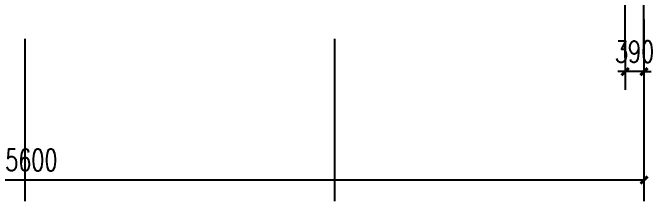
# Model space of a CAD drawing. Extents: x 180850 to 1399066, y 48356 to 327880.
# Drawn here: x 854269 to 867627, y 275118 to 279002 of the extents above; entities that cross this region are included whole.
import ezdxf

# ---------------------------------------------------------------- set-up
doc = ezdxf.new("R2010")
doc.units = 0
doc.header["$LTSCALE"] = 1000
doc.layers.add('AXIS', color=3, linetype='Continuous')
doc.layers.add('DOTE', color=1, linetype='Continuous')
doc.styles.add('_TCH_DIM_T3', font='SIMPLEX', dxfattribs={"width": 0.7058823529411765, "bigfont": 'GBCBIG'})
doc.dimstyles.new('_TCH_ARCH&&150', dxfattribs={"dimtxt": 446.25, "dimasz": 150, "dimexe": 375, "dimexo": 450, "dimgap": 189.375, "dimtad": 1, "dimdec": 0, "dimzin": 0, "dimdsep": 46, "dimtxsty": '_TCH_DIM_T3', "dimblk": 'ARCHTICK', "dimcen": 0.09, "dimclrd": 3, "dimclre": 3, "dimclrt": 7, "dimazin": 2, "dimtfac": 1, "dimtdec": 0, "dimtix": 1, "dimtmove": 2, "dimatfit": 3, "dimfxl": 1, "dimtolj": 1, "dimtzin": 0, "dimarcsym": 0})

# ---------------------------------------------------------------- blocks, each defined once
blk = doc.blocks.new('_ArchTick')
at = {"color": 0, "linetype": 'ByBlock', "const_width": 0.4}
blk.add_lwpolyline([(-0.5, -0.5), (0.5, 0.5)], dxfattribs=at)
blk = doc.blocks.new('*D1300')
at = {"color": 3, "lineweight": -2, "transparency": 16777216}
for p, q in [((841715.4547965183, 278865.4585039263), (841715.45479652, 275176.0908457736)), ((867315.4547965183, 278865.4585039419), (867315.45479652, 275176.0908457853)), ((867315.4547965198, 275551.0908457853), (841715.4547965198, 275551.0908457736))]:
    blk.add_line(p, q, dxfattribs=at)
at = {"layer": 'Defpoints', "color": 0, "transparency": 16777216}
for p in [(841715.4547965181, 279315.4585039263, -0.8588636219624313), (867315.4547965181, 279315.4585039419, -0.8588636219624313), (841715.4547965198, 275551.0908457736)]:
    blk.add_point(p, dxfattribs=at)
at = {"color": 3, "lineweight": -2, "transparency": 16777216, "xscale": 150, "yscale": 150, "zscale": 150}
for p, rotation in [((841715.4547965198, 275551.0908457736), 180.0000000000261), ((867315.4547965198, 275551.0908457853), 2.605915483400167e-11)]:
    blk.add_blockref('_ArchTick', p, dxfattribs=dict(at, rotation=rotation))
at = {"color": 7, "transparency": 16777216, "insert": (854515.4547965196, 275963.5908457795), "char_height": 446.25, "attachment_point": 5, "style": '_TCH_DIM_T3'}
blk.add_mtext('\\A1;25600', dxfattribs=at)
blk = doc.blocks.new('*D1303')
at = {"color": 3, "lineweight": -2, "transparency": 16777216}
for p, q in [((866925.4548674546, 278415.4585039596), (866925.454867456, 277415.0000000329)), ((867315.4547965092, 278415.4585039597), (867315.4547965106, 277415.0000000334)), ((866925.4548674555, 277790.0000000329), (866775.4548674555, 277790.0000000327)), ((867315.4547965102, 277790.0000000334), (866925.4548674555, 277790.0000000329)), ((867315.4547965102, 277790.0000000334), (867465.4547965102, 277790.0000000336))]:
    blk.add_line(p, q, dxfattribs=at)
at = {"layer": 'Defpoints', "color": 0, "transparency": 16777216}
for p in [(866925.454867454, 278865.4585039596, 3.15953438246293), (867315.4547965087, 278865.4585039597), (866925.4548674555, 277790.0000000329)]:
    blk.add_point(p, dxfattribs=at)
at = {"color": 3, "lineweight": -2, "transparency": 16777216, "xscale": 150, "yscale": 150, "zscale": 150}
for p, rotation in [((866925.4548674555, 277790.0000000329), 7.816531185164739e-11), ((867315.4547965102, 277790.0000000334), 180.0000000000782)]:
    blk.add_blockref('_ArchTick', p, dxfattribs=dict(at, rotation=rotation))
at = {"color": 7, "transparency": 16777216, "insert": (867120.4548319823, 278202.5000000331), "char_height": 446.25, "attachment_point": 5, "style": '_TCH_DIM_T3'}
blk.add_mtext('\\A1;390', dxfattribs=at)

msp = doc.modelspace()

# ---------------------------------------------------------------- linework, layer by layer
at = {"layer": 'AXIS'}
for p, q in [((854515.454796518, 278465.4585039233, -0.8588636219624313), (854515.454796518, 275117.5144673927, -0.8588636219624313)), ((860915.454796518, 278465.4585039315, -0.8588636219624313), (860915.454796518, 275117.5144674009, -0.8588636219624313)), ((867315.454796518, 278465.4585039397, -0.8588636219624313), (867315.454796518, 275117.5144674092, -0.8588636219624313))]:
    msp.add_line(p, q, dxfattribs=at)
at = {"layer": 'DOTE'}
for p, q in [((866925.4548674541, 278075.4793295653, 3.15953438246293), (866925.4548674532, 289015.1528243079, 3.15953438246293)), ((867315.4547965184, 278075.4585040028, -0.8588636219624313), (867315.454796505, 288489.9544771265, -0.8588636219624313))]:
    msp.add_line(p, q, dxfattribs=at)

# ---------------------------------------------------------------- dimensions: what is measured, and where the dimension line sits
for base, p1, p2, angle, picture, middle in [((841715.4547965198, 275551.0908457736), (867315.4547965181, 279315.4585039419, -0.8588636219624313), (841715.4547965181, 279315.4585039263, -0.8588636219624313), 180.0000000000261, '*D1300', (854515.4547965196, 275963.5908457795)), ((866925.4548674555, 277790.0000000329), (867315.4547965087, 278865.4585039597), (866925.454867454, 278865.4585039596, 3.15953438246293), 180.0000000000782, '*D1303', (867120.4548319823, 278202.5000000331))]:
    dim = msp.add_linear_dim(base=base, p1=p1, p2=p2, angle=angle, dimstyle='_TCH_ARCH&&150')
    dim.commit()
    dim.dimension.update_dxf_attribs({"geometry": picture, "text_midpoint": middle})

doc.saveas('drawing.dxf')
